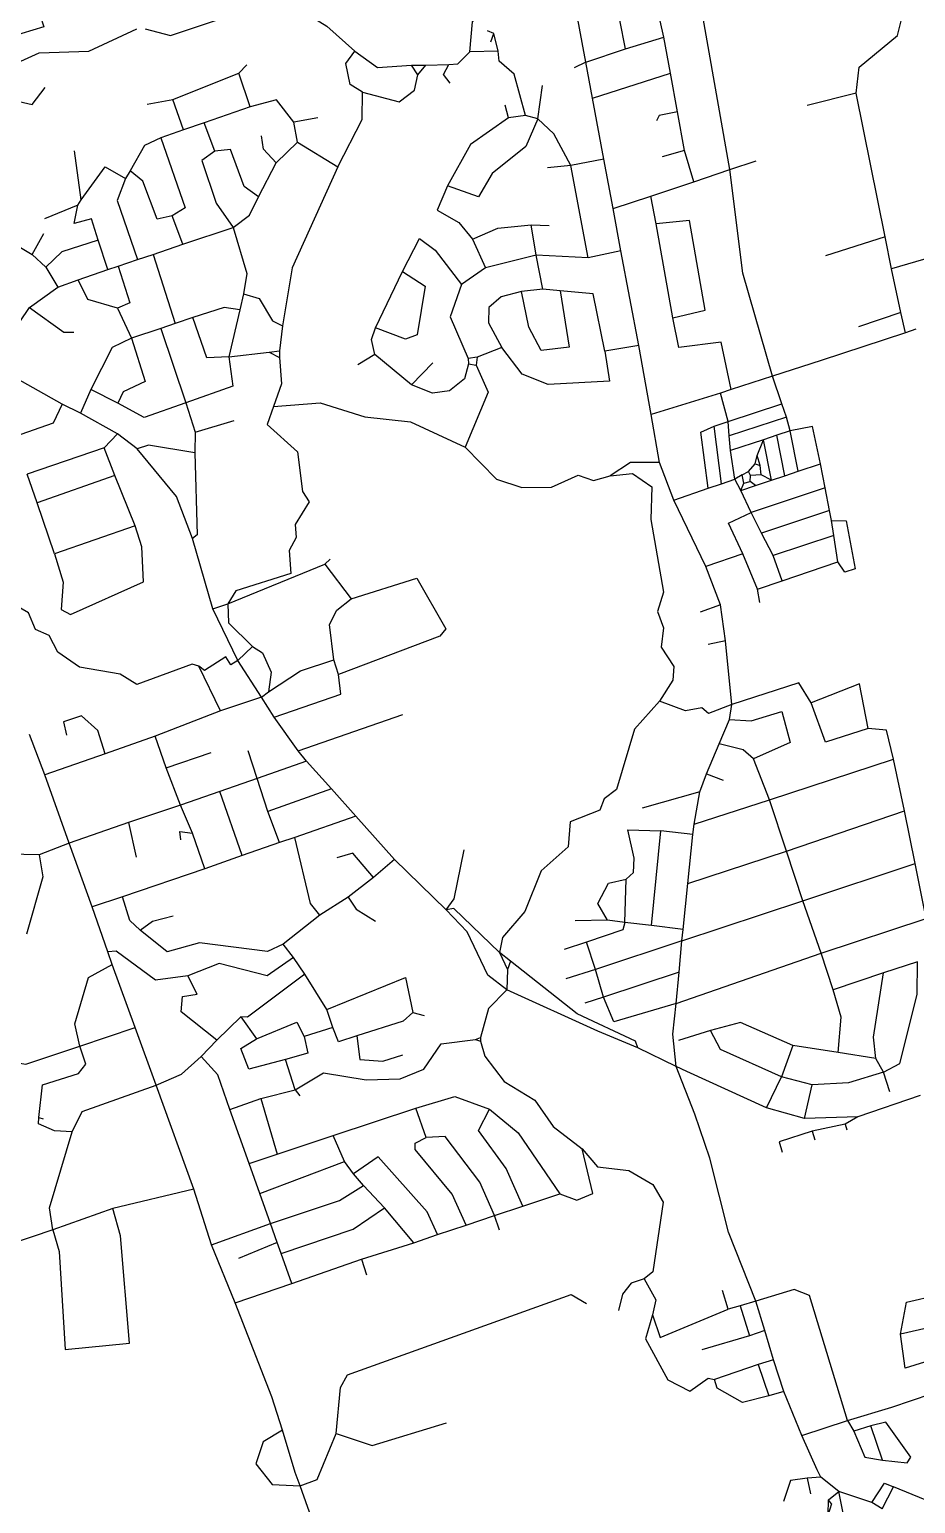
# Model space of a CAD drawing. Header units: metres. Extents: x 609554 to 651406, y 4826501 to 4857446.
# Drawn here: x 615965 to 618465, y 4840269 to 4844426 of the extents above; entities that cross this region are included whole.
import ezdxf

# ---------------------------------------------------------------- set-up
doc = ezdxf.new("R2010")
doc.units = ezdxf.units.M

msp = doc.modelspace()

# ---------------------------------------------------------------- linework, layer by layer
at = {"layer": 'ROADS'}
for points in [[(618297.8, 4844246), (618306.3, 4844319.7), (618414.7, 4844408.6), (618433.1, 4844483.7), (618366.9, 4844828.9), (618293.9, 4844924.3)], [(617940.8, 4844031.2), (617804.9, 4844805.3), (617787.5, 4844828.5), (617717.2, 4844821.1)], [(617207.6, 4844362.5), (617215.3, 4844447.4), (617254.1, 4844498.4), (617331.5, 4844527.1), (617364.3, 4844595.9), (617344.1, 4844647.5), (617387.3, 4844732.4), (617422.7, 4844763.2)], [(617647.2, 4844370.8), (617630.8, 4844452.1), (617639.8, 4844473.6), (617623.1, 4844489.5), (617611.1, 4844618.2), (617581.5, 4844710.9)], [(617754.5, 4844404.2), (617683.9, 4844724.1)], [(617534.8, 4844333.6), (617468.2, 4844693)], [(615984.7, 4844497.4), (616005.1, 4844433.2), (615912.1, 4844405.3)], [(616291.8, 4844427.7), (616362.5, 4844408.8), (616637.5, 4844500.3), (616733, 4844479), (616803.8, 4844434.9)], [(615710.4, 4844385.2), (615759.2, 4844402.1), (615802.1, 4844393.9), (615882.7, 4844342.1), (615940.6, 4844336.3), (615992.4, 4844359.5), (616132.1, 4844365.1), (616267.6, 4844427.7)], [(616803.8, 4844434.9), (616882.9, 4844364.5)], [(617274.9, 4844414.8), (617257.8, 4844422.4)], [(617266.7, 4844390.8), (617274.9, 4844414.8)], [(617287.2, 4844364.3), (617274.9, 4844414.8)], [(617534.8, 4844333.6), (617647.2, 4844370.8)], [(617647.2, 4844370.8), (617754.5, 4844404.2)], [(617773.4, 4844302.2), (617754.5, 4844404.2)], [(616904.8, 4844249.2), (616870.3, 4844270.3), (616857.6, 4844330), (616882.9, 4844364.5)], [(616882.9, 4844364.5), (616947.5, 4844318.9), (617042.6, 4844325.6)], [(617083.3, 4844325.2), (617148.7, 4844326.6)], [(617152.3, 4844274.7), (617133.4, 4844299.2), (617148.7, 4844326.6)], [(617148.7, 4844326.6), (617173.8, 4844329.3), (617207.6, 4844362.5)], [(617287.2, 4844364.3), (617207.6, 4844362.5)], [(617364.3, 4844183.1), (617333, 4844299.4), (617290, 4844336.1), (617287.2, 4844364.3)], [(617534.8, 4844333.6), (617502.4, 4844317.2)], [(617554.1, 4844231.9), (617534.8, 4844333.6)], [(616369.9, 4844228.3), (616556.2, 4844302.6)], [(616556.2, 4844302.6), (616578.7, 4844325.7)], [(616587.5, 4844207.2), (616556.2, 4844302.6)], [(616904.8, 4844249.2), (617008, 4844221.9), (617051.8, 4844254.7), (617060.5, 4844297.5)], [(617060.5, 4844297.5), (617042.6, 4844325.6)], [(617042.6, 4844325.6), (617083.3, 4844325.2)], [(617060.5, 4844297.5), (617083.3, 4844325.2)], [(617554.1, 4844231.9), (617773.4, 4844302.2)], [(617793.4, 4844193.9), (617773.4, 4844302.2)], [(615820.8, 4844248.8), (615972.3, 4844214), (616008.9, 4844261.8)], [(616835.2, 4844038.4), (616904, 4844171.7), (616904.8, 4844249.2)], [(617399.7, 4844174.1), (617412.4, 4844267.8)], [(618297.8, 4844246), (618159.5, 4844211.5)], [(618379.6, 4843841), (618297.8, 4844246)], [(616297.2, 4844215.1), (616369.9, 4844228.3)], [(616400.1, 4844143.1), (616369.9, 4844228.3)], [(616587.5, 4844207.2), (616457.5, 4844162.2)], [(616711, 4844164.7), (616662.1, 4844227.6), (616587.5, 4844207.2)], [(617316.9, 4844177.1), (617307.6, 4844212.4)], [(617585.9, 4844059.8), (617554.1, 4844231.9)], [(616457.5, 4844162.2), (616400.1, 4844143.1)], [(616488.5, 4844082.5), (616457.5, 4844162.2)], [(616779.1, 4844176.8), (616711, 4844164.7)], [(616721, 4844108.1), (616711, 4844164.7)], [(617316.9, 4844177.1), (617209.3, 4844101.4), (617144.2, 4843985)], [(617399.7, 4844174.1), (617365.5, 4844095.4), (617270.8, 4844019.9), (617231.6, 4843954.1), (617144.2, 4843985)], [(617364.3, 4844183.1), (617316.9, 4844177.1)], [(617399.7, 4844174.1), (617364.3, 4844183.1)], [(617492.7, 4844042.5), (617444.4, 4844131.9), (617399.7, 4844174.1)], [(617793.4, 4844193.9), (617742, 4844182.8), (617734.7, 4844167.9)], [(617813.4, 4844084.2), (617793.4, 4844193.9)], [(616335.3, 4844120.4), (616289.9, 4844098.3), (616248.7, 4844027.6)], [(616400.1, 4844143.1), (616335.3, 4844120.4)], [(616335.3, 4844120.4), (616404.6, 4843922.6), (616367.2, 4843900.6)], [(616661.4, 4844050), (616625.7, 4844088.1), (616620, 4844125.8)], [(616111.3, 4843945.7), (616092.4, 4844083.8)], [(616488.5, 4844082.5), (616451.2, 4844056.7), (616491.4, 4843935.8), (616540, 4843867.8)], [(616611.2, 4843954.1), (616570.8, 4843982.7), (616532, 4844087.3), (616488.5, 4844082.5)], [(616661.4, 4844050), (616721, 4844108.1)], [(616721, 4844108.1), (616835.2, 4844038.4)], [(617813.4, 4844084.2), (617749.9, 4844066.5)], [(617839.4, 4843996.5), (617813.4, 4844084.2)], [(616111.3, 4843945.7), (616178.8, 4844038.2), (616235.9, 4844005.4)], [(616611.2, 4843954.1), (616661.4, 4844050)], [(616835.2, 4844038.4), (616706, 4843753.8), (616679.2, 4843589.7)], [(617492.7, 4844042.5), (617426.3, 4844035.6)], [(617585.9, 4844059.8), (617492.7, 4844042.5)], [(617541.6, 4843782.3), (617492.7, 4844042.5)], [(617612.2, 4843920.6), (617585.9, 4844059.8)], [(617940.8, 4844031.2), (618015.9, 4844055.4)], [(616235.9, 4844005.4), (616212.8, 4843943.1), (616269.9, 4843777.3)], [(616248.7, 4844027.6), (616235.9, 4844005.4)], [(616367.2, 4843900.6), (616325, 4843890.8), (616284.9, 4843997.9), (616248.7, 4844027.6)], [(617718.2, 4843955.7), (617839.4, 4843996.5)], [(617839.4, 4843996.5), (617940.8, 4844031.2)], [(618062, 4843448.3), (617977.5, 4843738.4), (617940.8, 4844031.2)], [(616540, 4843867.8), (616585.9, 4843902.3), (616611.2, 4843954.1)], [(617144.2, 4843985), (617115, 4843916.2), (617176.2, 4843881.1), (617215.3, 4843834.9)], [(617612.2, 4843920.6), (617718.2, 4843955.7)], [(617733.1, 4843877.5), (617718.2, 4843955.7)], [(616101.6, 4843930.4), (616007.2, 4843891.9)], [(616159.3, 4843832), (616139.7, 4843891.5), (616090.9, 4843878.2), (616101.6, 4843930.4)], [(616101.6, 4843930.4), (616111.3, 4843945.7)], [(617634, 4843801.6), (617612.2, 4843920.6)], [(615831.1, 4843874.5), (615972.9, 4843791.6)], [(616397.3, 4843820.4), (616367.2, 4843900.6)], [(617215.3, 4843834.9), (617286.1, 4843865.5), (617380.8, 4843874.7)], [(617394.9, 4843789.7), (617380.8, 4843874.7)], [(617380.8, 4843874.7), (617431.2, 4843873.2)], [(617780, 4843612.6), (617871.6, 4843634.4), (617827.3, 4843886.7), (617733.1, 4843877.5)], [(617780, 4843612.6), (617733.1, 4843877.5)], [(615972.9, 4843791.6), (616005.1, 4843850)], [(616159.3, 4843832), (616056.1, 4843798.3), (616011.4, 4843755.8)], [(616186.5, 4843749.1), (616159.3, 4843832)], [(616397.3, 4843820.4), (616540, 4843867.8)], [(616540, 4843867.8), (616578.8, 4843737.7), (616569.1, 4843680.2)], [(617017.2, 4843743.6), (617066, 4843836.8), (617110.2, 4843803.8), (617184.4, 4843706.8)], [(617215.3, 4843834.9), (617252.1, 4843753.8)], [(618379.6, 4843841), (618211.5, 4843787.1)], [(618397, 4843750.8), (618379.6, 4843841)], [(615972.9, 4843791.6), (616011.4, 4843755.8)], [(616269.9, 4843777.3), (616313.9, 4843791.3)], [(616313.9, 4843791.3), (616397.3, 4843820.4)], [(616313.9, 4843791.3), (616376.3, 4843596.6)], [(617394.9, 4843789.7), (617252.1, 4843753.8)], [(617413.1, 4843693.7), (617394.9, 4843789.7)], [(617541.6, 4843782.3), (617394.9, 4843789.7)], [(617634, 4843801.6), (617541.6, 4843782.3)], [(617684, 4843534.9), (617634, 4843801.6)], [(618600.1, 4843615.6), (618555.2, 4843785.2), (618532.4, 4843790.6), (618397, 4843750.8)], [(616011.4, 4843755.8), (616045.3, 4843699.4)], [(616102.2, 4843720), (616186.5, 4843749.1)], [(616186.5, 4843749.1), (616215.5, 4843758.2)], [(616215.5, 4843758.2), (616248.4, 4843655.2), (616213.8, 4843640.3)], [(616215.5, 4843758.2), (616269.9, 4843777.3)], [(617252.1, 4843753.8), (617184.4, 4843706.8)], [(618423.7, 4843628.1), (618397, 4843750.8)], [(616045.3, 4843699.4), (616102.2, 4843720)], [(616213.8, 4843640.3), (616129.7, 4843664.8), (616102.2, 4843720)], [(616941.4, 4843584.8), (617017.2, 4843743.6)], [(617017.2, 4843743.6), (617081.7, 4843702.2), (617059, 4843564.6), (617026.2, 4843552.4), (616941.4, 4843584.8)], [(617184.4, 4843706.8), (617151.8, 4843615.7), (617203.1, 4843497.7)], [(615965, 4843642.2), (616045.3, 4843699.4)], [(616569.1, 4843680.2), (616558.8, 4843635.4)], [(616569.1, 4843680.2), (616613.6, 4843667.6), (616650.8, 4843604), (616679.2, 4843589.7)], [(617353.1, 4843686.7), (617296.3, 4843671.7), (617261.2, 4843641.9), (617260, 4843598.1), (617297.4, 4843529)], [(617413.1, 4843693.7), (617353.1, 4843686.7)], [(617462, 4843688.8), (617488, 4843530.2), (617409.2, 4843520.8), (617374.4, 4843586.4), (617353.1, 4843686.7)], [(617462, 4843688.8), (617413.1, 4843693.7)], [(617588.2, 4843518.7), (617556, 4843680), (617462, 4843688.8)], [(615857.3, 4843483), (615965, 4843642.2)], [(615965, 4843642.2), (616062, 4843572.5), (616090.3, 4843572.4)], [(616213.8, 4843640.3), (616253.1, 4843555.3)], [(616558.8, 4843635.4), (616514.5, 4843641.4), (616426.2, 4843613.2)], [(616558.8, 4843635.4), (616527.4, 4843503)], [(618423.7, 4843628.1), (618304, 4843587.4)], [(618436.6, 4843570.8), (618423.7, 4843628.1)], [(616335.4, 4843582.2), (616253.1, 4843555.3)], [(616376.3, 4843596.6), (616335.4, 4843582.2)], [(616335.4, 4843582.2), (616406, 4843372.5)], [(616426.2, 4843613.2), (616376.3, 4843596.6)], [(616527.4, 4843503), (616465.8, 4843499.4), (616426.2, 4843613.2)], [(616679.2, 4843589.7), (616670.9, 4843519.5)], [(616939.8, 4843509.6), (616929.8, 4843551.4), (616941.4, 4843584.8)], [(617945.1, 4843410.2), (617916.3, 4843544), (617797.3, 4843528.8), (617780, 4843612.6)], [(618466.3, 4843580.7), (618436.6, 4843570.8)], [(616253.1, 4843555.3), (616198.4, 4843529), (616138.4, 4843410.1)], [(616253.1, 4843555.3), (616291.1, 4843433.4), (616229.7, 4843403.7), (616214.7, 4843371.7)], [(618436.6, 4843570.8), (618198.5, 4843492.6)], [(616527.4, 4843503), (616538.7, 4843420.3), (616406, 4843372.5)], [(616527.4, 4843503), (616641.3, 4843515.8)], [(616641.3, 4843515.8), (616670.9, 4843519.5)], [(616641.3, 4843515.8), (616670.5, 4843501.1)], [(616670.5, 4843501.1), (616676.6, 4843426.2), (616653.6, 4843362.2)], [(616670.9, 4843519.5), (616670.5, 4843501.1)], [(616939.8, 4843509.6), (616891.1, 4843479.9)], [(617043, 4843423.8), (616939.8, 4843509.6)], [(617228.6, 4843502.2), (617203.1, 4843497.7)], [(617203.1, 4843497.7), (617204.1, 4843483)], [(617228.6, 4843502.2), (617225.5, 4843479.6)], [(617297.4, 4843529), (617228.6, 4843502.2)], [(617588.2, 4843518.7), (617601.9, 4843434), (617428.4, 4843424.8), (617355.6, 4843454), (617297.4, 4843529)], [(617684, 4843534.9), (617588.2, 4843518.7)], [(617719.6, 4843339.6), (617684, 4843534.9)], [(616057.5, 4843369.1), (615893.6, 4843461)], [(617043, 4843423.8), (617102.8, 4843486)], [(617204.1, 4843483), (617192.9, 4843440.3), (617149.9, 4843406.6), (617102.4, 4843400.3), (617043, 4843423.8)], [(617225.5, 4843479.6), (617259.1, 4843402.9), (617194.4, 4843247.7)], [(617204.1, 4843483), (617225.5, 4843479.6)], [(618198.5, 4843492.6), (618062, 4843448.3)], [(618062, 4843448.3), (617945.1, 4843410.2)], [(618088.2, 4843369.9), (618062, 4843448.3)], [(616138.4, 4843410.1), (616109.1, 4843344.2)], [(616214.7, 4843371.7), (616138.4, 4843410.1)], [(616406, 4843372.5), (616289, 4843331.9), (616214.7, 4843371.7)], [(616406, 4843372.5), (616432.3, 4843290)], [(616653.6, 4843362.2), (616785.3, 4843372.6), (616911, 4843333.9), (617039.9, 4843319.6), (617194.4, 4843247.7)], [(617915.1, 4843400), (617719.6, 4843339.6)], [(617945.1, 4843410.2), (617915.1, 4843400)], [(617936.3, 4843320), (617915.1, 4843400)], [(616057.5, 4843369.1), (616032, 4843315.9), (615921.8, 4843276.8)], [(616109.1, 4843344.2), (616057.5, 4843369.1)], [(616213, 4843285.6), (616109.1, 4843344.2)], [(616653.6, 4843362.2), (616636, 4843312.3), (616721.2, 4843234.5), (616735.1, 4843122.6), (616754.5, 4843093.6), (616714.6, 4843029.6), (616717.8, 4842993.1), (616698, 4842956.7), (616702.8, 4842891.5), (616547, 4842843.2), (616524.3, 4842806.3)], [(617742.5, 4843204.9), (617719.6, 4843339.6)], [(617936.3, 4843320), (618088.2, 4843369.9)], [(618100.6, 4843332.9), (617939.1, 4843279.5)], [(618100.6, 4843332.9), (618088.2, 4843369.9)], [(618111.2, 4843293.8), (618100.6, 4843332.9)], [(616432.3, 4843290), (616431.7, 4843231.8)], [(616432.3, 4843290), (616542.7, 4843323.6)], [(617880.5, 4843132.5), (617859.5, 4843290.1), (617897.3, 4843307)], [(617897.3, 4843307), (617936.3, 4843320)], [(617917.4, 4843145), (617897.3, 4843307)], [(617939.1, 4843279.5), (617936.3, 4843320)], [(618111.2, 4843293.8), (618073.4, 4843281.6)], [(618196.6, 4843201.3), (618174.4, 4843306.4), (618111.2, 4843293.8)], [(618133.6, 4843180.4), (618111.2, 4843293.8)], [(616175.7, 4843246), (615958.9, 4843172.2)], [(616213, 4843285.6), (616175.7, 4843246)], [(616206.2, 4843168.2), (616175.7, 4843246)], [(616268.9, 4843243), (616213, 4843285.6)], [(616431.7, 4843231.8), (616300.6, 4843253.9), (616268.9, 4843243)], [(617194.4, 4843247.7), (617282.5, 4843157.8), (617353.9, 4843134.3), (617438, 4843135), (617513.2, 4843168.8), (617556.9, 4843154.3), (617603.9, 4843167.3)], [(617942.6, 4843239), (617939.1, 4843279.5)], [(618035.7, 4843268.6), (617942.6, 4843239)], [(618018.3, 4843224.8), (618035.7, 4843268.6)], [(618073.4, 4843281.6), (618035.7, 4843268.6)], [(618058.5, 4843155.1), (618035.7, 4843268.6)], [(618095.9, 4843167.4), (618073.4, 4843281.6)], [(616425.5, 4842990.2), (616380.1, 4843108.6), (616268.9, 4843243)], [(616431.7, 4843231.8), (616438.1, 4843000.5), (616425.5, 4842990.2)], [(617742.5, 4843204.9), (617660.6, 4843204.7), (617603.9, 4843167.3)], [(617783, 4843098.9), (617742.5, 4843204.9)], [(617955.4, 4843157.3), (617942.6, 4843239)], [(618012.9, 4843200.5), (618018.3, 4843224.8)], [(618026.7, 4843195.8), (618018.3, 4843224.8)], [(615986.7, 4843090.6), (615958.9, 4843172.2)], [(616206.2, 4843168.2), (615986.7, 4843090.6)], [(616262.8, 4843026.3), (616206.2, 4843168.2)], [(617603.9, 4843167.3), (617666.6, 4843173.4), (617721.1, 4843136.4), (617718.3, 4843043.7), (617754.3, 4842838.6), (617737.4, 4842784.6), (617754.4, 4842738.4), (617747.2, 4842683.6), (617783.4, 4842629.5), (617780, 4842590.9), (617742.6, 4842531.9)], [(617975.9, 4843170), (617955.4, 4843157.3)], [(617975.9, 4843170), (617993.6, 4843179.5)], [(617980.7, 4843146.1), (617975.9, 4843170)], [(617993.6, 4843179.5), (618012.9, 4843200.5)], [(617999.6, 4843168), (617993.6, 4843179.5)], [(617999, 4843151), (617999.6, 4843168)], [(618029.9, 4843169.6), (617999.6, 4843168)], [(618012.9, 4843200.5), (618026.7, 4843195.8)], [(618029.9, 4843169.6), (618026.7, 4843195.8)], [(618058.5, 4843155.1), (618029.9, 4843169.6)], [(618058.5, 4843155.1), (618095.9, 4843167.4)], [(618095.9, 4843167.4), (618133.6, 4843180.4)], [(618133.6, 4843180.4), (618196.6, 4843201.3)], [(618210, 4843133.5), (618196.6, 4843201.3)], [(617783, 4843098.9), (617880.5, 4843132.5)], [(617880.5, 4843132.5), (617917.4, 4843145)], [(617917.4, 4843145), (617955.4, 4843157.3)], [(617972, 4843126.2), (617955.4, 4843157.3)], [(617972, 4843126.2), (617980.7, 4843146.1)], [(617972, 4843126.2), (618013.9, 4843139.7)], [(618001.5, 4843063.7), (617972, 4843126.2)], [(617980.7, 4843146.1), (617999, 4843151)], [(618013.9, 4843139.7), (617999, 4843151)], [(618210, 4843133.5), (618001.5, 4843063.7)], [(618013.9, 4843139.7), (618058.5, 4843155.1)], [(618222.8, 4843069.7), (618210, 4843133.5)], [(616035.6, 4842947), (615986.7, 4843090.6)], [(617873, 4842911.6), (617783, 4843098.9)], [(617977.7, 4842947.1), (617937.8, 4843034), (618001.5, 4843063.7)], [(618030.4, 4843005.1), (618001.5, 4843063.7)], [(618222.8, 4843069.7), (618030.4, 4843005.1)], [(618228.5, 4843041), (618222.8, 4843069.7)], [(618234.8, 4842998.9), (618228.5, 4843041)], [(618228.5, 4843041), (618269, 4843039.9), (618294.7, 4842905.3), (618266, 4842895.4), (618245.9, 4842924.8)], [(616262.8, 4843026.3), (616035.6, 4842947)], [(616035.6, 4842947), (616060.2, 4842866.9), (616054.4, 4842790.2), (616080.7, 4842776.5), (616286.9, 4842868), (616282.1, 4842966.5), (616262.8, 4843026.3)], [(618063.4, 4842942.3), (618030.4, 4843005.1)], [(618234.8, 4842998.9), (618063.4, 4842942.3)], [(618245.9, 4842924.8), (618234.8, 4842998.9)], [(616482.6, 4842792), (616425.5, 4842990.2)], [(616524.3, 4842806.3), (616798.1, 4842918)], [(616798.1, 4842918), (616813.9, 4842932.5)], [(616798.1, 4842918), (616872.4, 4842819.9)], [(617977.7, 4842947.1), (617873, 4842911.6)], [(618018.8, 4842847.3), (617977.7, 4842947.1)], [(618088.9, 4842871.1), (618063.4, 4842942.3)], [(618088.9, 4842871.1), (618245.9, 4842924.8)], [(616872.4, 4842819.9), (617058.4, 4842878.1), (617139.8, 4842735.6), (617122.6, 4842715.1), (616837.3, 4842607.1)], [(617914.7, 4842803.3), (617873, 4842911.6)], [(616443.2, 4842630.3), (616424.5, 4842635.6), (616267.9, 4842579.1), (616220.5, 4842608), (616106.3, 4842627.1), (616045.3, 4842669.6), (616020.4, 4842716.8), (615981.8, 4842733.4), (615962.3, 4842780.7), (615811.7, 4842867.2)], [(618018.8, 4842847.3), (618088.9, 4842871.1)], [(618026, 4842809.5), (618018.8, 4842847.3)], [(616482.6, 4842792), (616524.3, 4842806.3)], [(616553.4, 4842646.2), (616482.6, 4842792)], [(616524.3, 4842806.3), (616526.6, 4842752.3), (616594.3, 4842686.1)], [(616823.6, 4842648.2), (616811.3, 4842747.8), (616832.4, 4842788.5), (616872.4, 4842819.9)], [(617914.7, 4842803.3), (617857.1, 4842782.7)], [(617929.4, 4842702.2), (617914.7, 4842803.3)], [(616553.4, 4842646.2), (616594.3, 4842686.1)], [(616594.3, 4842686.1), (616622.9, 4842667.9), (616646.7, 4842613.5), (616639.8, 4842557.8)], [(617929.4, 4842702.2), (617880, 4842691.4)], [(617946.9, 4842522.1), (617929.4, 4842702.2)], [(616553.4, 4842646.2), (616533.1, 4842634.2), (616519.5, 4842656.3), (616458.5, 4842617.8), (616443.2, 4842630.3)], [(616503.6, 4842504.5), (616443.2, 4842630.3)], [(616619.3, 4842542.7), (616553.4, 4842646.2)], [(616639.8, 4842557.8), (616730, 4842617), (616823.6, 4842648.2)], [(616837.3, 4842607.1), (616823.6, 4842648.2)], [(616655.4, 4842486.3), (616844, 4842551.5), (616837.3, 4842607.1)], [(618170.8, 4842526.9), (618135.7, 4842583.2), (617946.9, 4842522.1)], [(616619.3, 4842542.7), (616503.6, 4842504.5)], [(616619.3, 4842542.7), (616639.8, 4842557.8)], [(616655.4, 4842486.3), (616619.3, 4842542.7)], [(618331.5, 4842454.5), (618307.2, 4842580.1), (618170.8, 4842526.9)], [(616503.6, 4842504.5), (616320, 4842432.8)], [(617742.6, 4842531.9), (617672.1, 4842452.7), (617621.3, 4842282.8), (617586.6, 4842256.7), (617574.6, 4842224.5), (617491.1, 4842191.1), (617484.9, 4842120.9), (617408.8, 4842053.1), (617362.7, 4841938.3), (617299.4, 4841865.3), (617291, 4841823.2)], [(617946.9, 4842522.1), (617881.3, 4842496.7), (617862.3, 4842513.3), (617816, 4842504.7), (617742.6, 4842531.9)], [(617940.3, 4842480.2), (617946.9, 4842522.1)], [(617940.3, 4842480.2), (618001.7, 4842476.2), (618087.7, 4842503), (618111.7, 4842415), (618008.2, 4842369.3)], [(618331.5, 4842454.5), (618210.8, 4842415.6), (618170.8, 4842526.9)], [(616178.2, 4842383.3), (616157.6, 4842449.2), (616111.5, 4842490.4), (616061.1, 4842473.4), (616069.3, 4842435.9)], [(616723, 4842391.8), (616655.4, 4842486.3)], [(616723, 4842391.8), (617018.6, 4842494)], [(617911, 4842411.4), (617940.3, 4842480.2)], [(616008, 4842324.3), (615965, 4842437.4)], [(616320, 4842432.8), (616178.2, 4842383.3)], [(616350.5, 4842343.9), (616320, 4842432.8)], [(618402.7, 4842368.1), (618383.2, 4842450), (618331.5, 4842454.5)], [(616178.2, 4842383.3), (616008, 4842324.3)], [(616350.5, 4842343.9), (616477.8, 4842387.2)], [(616607.8, 4842313.5), (616582.3, 4842392)], [(616746.9, 4842362.1), (616723, 4842391.8)], [(617875.3, 4842327.2), (617911, 4842411.4)], [(618008.2, 4842369.3), (617979.2, 4842394.5), (617911, 4842411.4)], [(616391.2, 4842238.6), (616350.5, 4842343.9)], [(616746.9, 4842362.1), (616607.8, 4842313.5)], [(616816.8, 4842284.2), (616746.9, 4842362.1)], [(618052.8, 4842253.7), (618008.2, 4842369.3)], [(618052.8, 4842253.7), (618402.7, 4842368.1)], [(618434, 4842222.1), (618402.7, 4842368.1)], [(616077.3, 4842130.8), (616008, 4842324.3)], [(616607.8, 4842313.5), (616502.1, 4842276.9)], [(616637.7, 4842220.5), (616607.8, 4842313.5)], [(617856.5, 4842276.4), (617875.3, 4842327.2)], [(617875.3, 4842327.2), (617922.1, 4842309.3)], [(616502.1, 4842276.9), (616391.2, 4842238.6)], [(616565.1, 4842096.2), (616502.1, 4842276.9)], [(616816.8, 4842284.2), (616637.7, 4842220.5)], [(616885.7, 4842207.1), (616816.8, 4842284.2)], [(617856.5, 4842276.4), (617693.8, 4842230.4)], [(617840.8, 4842185.1), (617856.5, 4842276.4)], [(617840.8, 4842185.1), (618052.8, 4842253.7)], [(618101.4, 4842108.7), (618052.8, 4842253.7)], [(616391.2, 4842238.6), (616244.4, 4842189.4)], [(616424.6, 4842159.8), (616391.2, 4842238.6)], [(616670.9, 4842132.7), (616637.7, 4842220.5)], [(616885.7, 4842207.1), (616714.2, 4842147.4)], [(616994.6, 4842085.3), (616885.7, 4842207.1)], [(618101.4, 4842108.7), (618434, 4842222.1)], [(618464, 4842074.3), (618434, 4842222.1)], [(616244.4, 4842189.4), (616077.3, 4842130.8)], [(616244.4, 4842189.4), (616266, 4842091.4)], [(617648.8, 4842029.7), (617668.9, 4842048.3), (617671.6, 4842089.3), (617653.1, 4842168.4), (617746.1, 4842165.6)], [(617720.4, 4841899), (617746.1, 4842165.6)], [(617837.1, 4842155.4), (617746.1, 4842165.6)], [(617837.1, 4842155.4), (617840.8, 4842185.1)], [(616077.3, 4842130.8), (615992.3, 4842098.8)], [(616142.1, 4841951.6), (616077.3, 4842130.8)], [(616392.2, 4842140.8), (616389.3, 4842164.4), (616424.6, 4842159.8)], [(616459.4, 4842059.1), (616424.6, 4842159.8)], [(616670.9, 4842132.7), (616565.1, 4842096.2)], [(616714.2, 4842147.4), (616670.9, 4842132.7)], [(616784.7, 4841928.5), (616757.9, 4841961.2), (616714.2, 4842147.4)], [(617822.8, 4842017.6), (617837.1, 4842155.4)], [(615992.3, 4842098.8), (615906.3, 4842099.8)], [(615992.3, 4842098.8), (616002.6, 4842036), (615956.6, 4841874.2)], [(616565.1, 4842096.2), (616459.4, 4842059.1)], [(616936, 4842034.6), (616877.8, 4842102.9), (616832.3, 4842090.1)], [(616994.6, 4842085.3), (616936, 4842034.6)], [(617141, 4841943.5), (616994.6, 4842085.3)], [(617141, 4841943.5), (617163.8, 4841973.8), (617191.6, 4842112.2)], [(617822.8, 4842017.6), (618101.4, 4842108.7)], [(618147.6, 4841968.7), (618101.4, 4842108.7)], [(616459.4, 4842059.1), (616227.1, 4841980.2)], [(618147.6, 4841968.7), (618464, 4842074.3)], [(618199, 4841820.7), (618494.8, 4841918.9), (618464, 4842074.3)], [(616936, 4842034.6), (616864.2, 4841978.7)], [(617595.7, 4841914.5), (617568.6, 4841961.2), (617598.4, 4842018.9), (617648.8, 4842029.7)], [(617645, 4841907.3), (617648.8, 4842029.7)], [(617809.2, 4841888), (617822.8, 4842017.6)], [(616227.1, 4841980.2), (616142.1, 4841951.6)], [(616277.4, 4841885.5), (616248, 4841913.4), (616227.1, 4841980.2)], [(616864.2, 4841978.7), (616784.7, 4841928.5)], [(616864.2, 4841978.7), (616886.4, 4841945.1), (616941.8, 4841911)], [(617806.1, 4841856.1), (618147.6, 4841968.7)], [(618199, 4841820.7), (618147.6, 4841968.7)], [(616186.4, 4841824.9), (616142.1, 4841951.6)], [(616277.4, 4841885.5), (616311.8, 4841911.6), (616370.5, 4841926.1)], [(616784.7, 4841928.5), (616680.8, 4841846)], [(617291, 4841823.2), (617162.6, 4841946.9), (617141, 4841943.5)], [(617311.7, 4841717.8), (617258.6, 4841759.4), (617200.4, 4841881.3), (617141, 4841943.5)], [(616680.8, 4841846), (616636.2, 4841825.5), (616444.6, 4841850), (616353.6, 4841824.4), (616277.4, 4841885.5)], [(617595.7, 4841914.5), (617504.5, 4841912)], [(617645, 4841907.3), (617638.8, 4841887.1), (617536.6, 4841852.4)], [(617645, 4841907.3), (617595.7, 4841914.5)], [(617720.4, 4841899), (617645, 4841907.3)], [(617809.2, 4841888), (617720.4, 4841899)], [(617806.1, 4841856.1), (617809.2, 4841888)], [(616709.9, 4841808.6), (616680.8, 4841846)], [(617536.6, 4841852.4), (617474.1, 4841831.2)], [(617562.1, 4841775.1), (617536.6, 4841852.4)], [(617806.1, 4841856.1), (617562.1, 4841775.1)], [(617797.9, 4841767.4), (617806.1, 4841856.1)], [(616411.6, 4841757), (616320.8, 4841744.9), (616209.3, 4841826.8), (616186.4, 4841824.9)], [(616198.2, 4841789), (616186.4, 4841824.9)], [(616709.9, 4841808.6), (616635.4, 4841757.1), (616500.2, 4841792.3), (616411.6, 4841757)], [(616742.4, 4841761.7), (616709.9, 4841808.6)], [(617291, 4841823.2), (617313.4, 4841774.7)], [(617322.4, 4841798.3), (617291, 4841823.2)], [(617322.4, 4841798.3), (617313.4, 4841774.7)], [(617681.9, 4841553.9), (617674.6, 4841572.6), (617510.3, 4841650.3), (617322.4, 4841798.3)], [(617789.9, 4841678.7), (618199, 4841820.7)], [(618232.6, 4841717.7), (618199, 4841820.7)], [(618374.4, 4841485.5), (618420.8, 4841509.7), (618470, 4841704.3), (618470.4, 4841796.9)], [(618470.4, 4841796.9), (618374.9, 4841765.3)], [(616107.5, 4841558.4), (616092.6, 4841621.6), (616131.3, 4841752.8), (616198.2, 4841789)], [(616263.6, 4841611.2), (616198.2, 4841789)], [(616493.8, 4841575.6), (616393.3, 4841655.6), (616396.5, 4841698.6), (616438.2, 4841705), (616411.6, 4841757)], [(616742.4, 4841761.7), (616580.2, 4841640.4), (616561.3, 4841641.6)], [(616803.9, 4841662.1), (616742.4, 4841761.7)], [(616803.9, 4841662.1), (617025.7, 4841752), (617046.9, 4841653.9)], [(617313.4, 4841774.7), (617311.7, 4841717.8)], [(617562.1, 4841775.1), (617478.2, 4841748.2)], [(617584.7, 4841697.2), (617562.1, 4841775.1)], [(617797.9, 4841767.4), (617584.7, 4841697.2)], [(617789.9, 4841678.7), (617797.9, 4841767.4)], [(618374.9, 4841765.3), (618232.6, 4841717.7)], [(618352.8, 4841524.4), (618347, 4841584.6), (618374.9, 4841765.3)], [(617311.7, 4841717.8), (617260.2, 4841665), (617237.5, 4841583.1)], [(617568.5, 4841601.4), (617311.7, 4841717.8)], [(618246.5, 4841540.8), (618254.9, 4841641), (618232.6, 4841717.7)], [(617584.7, 4841697.2), (617531.6, 4841680.4)], [(617789.9, 4841678.7), (617614.2, 4841627.7), (617584.7, 4841697.2)], [(617780.4, 4841592.2), (617789.9, 4841678.7)], [(616493.8, 4841575.6), (616561.3, 4841641.6)], [(616561.3, 4841641.6), (616605.4, 4841579.9)], [(616605.4, 4841579.9), (616719.3, 4841626), (616739.8, 4841586.3)], [(616821.4, 4841611.8), (616803.9, 4841662.1)], [(617046.9, 4841653.9), (617019.5, 4841629.4), (616888.7, 4841588)], [(617046.9, 4841653.9), (617078.5, 4841645.5)], [(618119.3, 4841560.8), (617971.4, 4841625.9), (617886.3, 4841603.1)], [(616107.5, 4841558.4), (616263.6, 4841611.2)], [(616322.3, 4841448.8), (616263.6, 4841611.2)], [(616739.8, 4841586.3), (616750.3, 4841539), (616687.6, 4841520.8)], [(616821.4, 4841611.8), (616739.8, 4841586.3)], [(616888.7, 4841588), (616837.3, 4841570.9), (616821.4, 4841611.8)], [(616888.7, 4841588), (616897.3, 4841521.6), (616962.2, 4841516.6), (617018.9, 4841534.4)], [(617223.2, 4841577.4), (617237.5, 4841583.1)], [(617237.5, 4841583.1), (617237.8, 4841572.5)], [(617681.9, 4841553.9), (617568.5, 4841601.4)], [(617789.5, 4841501.1), (617780.4, 4841592.2)], [(617886.3, 4841603.1), (617796.8, 4841575)], [(618086.9, 4841472), (617914.8, 4841549.8), (617886.3, 4841603.1)], [(615856, 4841523.8), (615954.4, 4841507.6), (616107.5, 4841558.4)], [(615991.9, 4841357.3), (616001.7, 4841449.3), (616103, 4841481.7), (616124.5, 4841508), (616107.5, 4841558.4)], [(616449.9, 4841529.5), (616493.8, 4841575.6)], [(616687.6, 4841520.8), (616584.1, 4841494), (616561.5, 4841552.6), (616605.4, 4841579.9)], [(616714.6, 4841436), (616794.3, 4841484), (616915.1, 4841463.4), (617010.7, 4841466.4), (617078, 4841494.2), (617126.8, 4841565.7), (617223.2, 4841577.4)], [(617223.2, 4841577.4), (617237.8, 4841572.5)], [(617237.8, 4841572.5), (617249.7, 4841530.4), (617304.1, 4841459.2), (617391.2, 4841406.2), (617442.4, 4841332.4), (617524.3, 4841269.7)], [(617789.5, 4841501.1), (617681.9, 4841553.9)], [(618119.3, 4841560.8), (618086.9, 4841472)], [(618246.5, 4841540.8), (618119.3, 4841560.8)], [(616322.3, 4841448.8), (616394.4, 4841480.1), (616449.9, 4841529.5)], [(616530.4, 4841380.6), (616496.3, 4841477.6), (616449.9, 4841529.5)], [(616714.6, 4841436), (616687.6, 4841520.8)], [(617819.4, 4841487.3), (617789.5, 4841501.1)], [(617842.5, 4841367.3), (617789.5, 4841501.1)], [(618352.8, 4841524.4), (618246.5, 4841540.8)], [(618374.4, 4841485.5), (618352.8, 4841524.4)], [(618045, 4841384.9), (617819.4, 4841487.3)], [(618045, 4841384.9), (618086.9, 4841472)], [(618173.2, 4841450), (618086.9, 4841472)], [(618374.4, 4841485.5), (618276.4, 4841455.3), (618173.2, 4841450)], [(618392.8, 4841429.8), (618374.4, 4841485.5)], [(616085.2, 4841317.2), (616114, 4841374.6), (616322.3, 4841448.8)], [(616428.5, 4841156), (616322.3, 4841448.8)], [(616617.8, 4841411.5), (616714.6, 4841436)], [(616714.6, 4841436), (616727.6, 4841418.6)], [(617055.4, 4841384), (617164.9, 4841416.5), (617263.3, 4841381.3)], [(618152.3, 4841355.2), (618173.2, 4841450)], [(618478.5, 4841419.5), (618302.4, 4841359.8)], [(616530.4, 4841380.6), (616617.8, 4841411.5)], [(616584.7, 4841227.8), (616530.4, 4841380.6)], [(616617.8, 4841411.5), (616663.9, 4841254)], [(616822.4, 4841306.8), (617055.4, 4841384)], [(617083.9, 4841301.5), (617055.4, 4841384)], [(617356.8, 4841107.2), (617310.4, 4841214.1), (617232.3, 4841320.7), (617263.3, 4841381.3)], [(617263.3, 4841381.3), (617343.9, 4841314.8), (617461.5, 4841142.5)], [(618152.3, 4841355.2), (618045, 4841384.9)], [(616085.2, 4841317.2), (616035.5, 4841320.2), (615990.5, 4841340.1), (615991.9, 4841357.3)], [(615991.9, 4841357.3), (616004.1, 4841354.3)], [(617884.5, 4841243), (617842.5, 4841367.3)], [(618302.4, 4841359.8), (618152.3, 4841355.2)], [(618266.2, 4841338.7), (618173.6, 4841319.1)], [(618302.4, 4841359.8), (618266.2, 4841338.7)], [(618266.2, 4841338.7), (618271, 4841322.4)], [(616030.7, 4841040.4), (616022, 4841103.1), (616085.2, 4841317.2)], [(616663.9, 4841254), (616822.4, 4841306.8)], [(616853.8, 4841233.6), (616822.4, 4841306.8)], [(617196.9, 4841054.1), (617157.3, 4841141.3), (617053.3, 4841267), (617053.1, 4841285.5), (617083.9, 4841301.5)], [(617277.5, 4841081.5), (617235.6, 4841175.3), (617138, 4841304.5), (617083.9, 4841301.5)], [(618173.6, 4841319.1), (618079.9, 4841288.9), (618089, 4841259.9)], [(618173.6, 4841319.1), (618180.6, 4841294.6)], [(616584.7, 4841227.8), (616663.9, 4841254)], [(617461.5, 4841142.5), (617509.2, 4841124.2), (617554.7, 4841143.7), (617524.3, 4841269.7)], [(617524.3, 4841269.7), (617567.5, 4841218.5), (617656, 4841208.1), (617724.3, 4841169.1), (617753.3, 4841118.9), (617724.1, 4840922), (617699.1, 4840902.4)], [(616614.7, 4841143.1), (616584.7, 4841227.8)], [(616614.7, 4841143.1), (616853.8, 4841233.6)], [(616879.2, 4841198.6), (616853.8, 4841233.6)], [(617116.1, 4841027.4), (617087.2, 4841091.6), (616949.2, 4841247.1), (616879.2, 4841198.6)], [(618014.3, 4840840.1), (617937.6, 4841034.3), (617884.5, 4841243)], [(616907.6, 4841166.3), (616879.2, 4841198.6)], [(616428.5, 4841156), (616200.5, 4841100.9)], [(616478.5, 4840998.9), (616428.5, 4841156)], [(616645.1, 4841058.3), (616614.7, 4841143.1)], [(616645.1, 4841058.3), (616839.5, 4841123.6), (616907.6, 4841166.3)], [(616966.5, 4841103), (616907.6, 4841166.3)], [(617356.8, 4841107.2), (617461.5, 4841142.5)], [(616030.7, 4841040.4), (616049.2, 4840980.2), (616066, 4840703.8), (616247.7, 4840720.8), (616221.9, 4841024), (616200.5, 4841100.9)], [(616200.5, 4841100.9), (616030.7, 4841040.4)], [(616674.9, 4840973.9), (616878, 4841042.8), (616966.5, 4841103)], [(617049.5, 4841004.6), (616966.5, 4841103)], [(617277.5, 4841081.5), (617356.8, 4841107.2)], [(616478.5, 4840998.9), (616645.1, 4841058.3)], [(616663.8, 4841005.5), (616645.1, 4841058.3)], [(617116.1, 4841027.4), (617196.9, 4841054.1)], [(617196.9, 4841054.1), (617277.5, 4841081.5)], [(617291.7, 4841039.9), (617277.5, 4841081.5)], [(616030.7, 4841040.4), (615671.8, 4840920)], [(616663.8, 4841005.5), (616555.1, 4840960.3)], [(616674.9, 4840973.9), (616663.8, 4841005.5)], [(616902.1, 4840957.7), (617049.5, 4841004.6)], [(617049.5, 4841004.6), (617116.1, 4841027.4)], [(616545.5, 4840835.3), (616478.5, 4840998.9)], [(616705.2, 4840889.7), (616674.9, 4840973.9)], [(616705.2, 4840889.7), (616902.1, 4840957.7)], [(616902.1, 4840957.7), (616916, 4840914.1)], [(616545.5, 4840835.3), (616705.2, 4840889.7)], [(617699.1, 4840902.4), (617663.2, 4840890.3), (617637.9, 4840859.9), (617627.1, 4840813.6)], [(617699.1, 4840902.4), (617732.5, 4840843.1), (617722.7, 4840801.6)], [(616648.9, 4840569.9), (616545.5, 4840835.3)], [(616830.2, 4840466.9), (616842.3, 4840596.6), (616862.1, 4840632), (617493.7, 4840858.4), (617536.7, 4840833.2)], [(617936.1, 4840817), (617920.5, 4840870.2)], [(618014.3, 4840840.1), (617970.4, 4840826.8)], [(618273.1, 4840502.9), (618166.1, 4840855.8), (618122.6, 4840872.2), (618014.3, 4840840.1)], [(618039.9, 4840756.7), (618014.3, 4840840.1)], [(618422.7, 4840746.9), (618439.6, 4840837.3), (618529.1, 4840857.7)], [(617722.7, 4840801.6), (617703.2, 4840733.6), (617765.9, 4840617.9), (617828.4, 4840586.1), (617880.3, 4840622.5), (617898.2, 4840618.6)], [(617722.7, 4840801.6), (617744.8, 4840737.3), (617936.1, 4840817)], [(617970.4, 4840826.8), (617936.1, 4840817)], [(617970.4, 4840826.8), (617996.3, 4840742.3)], [(618039.9, 4840756.7), (617996.3, 4840742.3)], [(618064.4, 4840673.9), (618039.9, 4840756.7)], [(618550.6, 4840775.8), (618422.7, 4840746.9)], [(617996.3, 4840742.3), (617862.6, 4840702.6)], [(618572.3, 4840693.3), (618435.9, 4840650.5), (618422.7, 4840746.9)], [(618064.4, 4840673.9), (618021.3, 4840661.2)], [(618093.9, 4840584.7), (618064.4, 4840673.9)], [(618021.3, 4840661.2), (617898.2, 4840618.6)], [(618021.3, 4840661.2), (618051.5, 4840572.5)], [(618051.5, 4840572.5), (617977.3, 4840553.8), (617905.1, 4840594.6), (617898.2, 4840618.6)], [(618398.5, 4840541.1), (618620.2, 4840615.6)], [(616678.7, 4840476.2), (616648.9, 4840569.9)], [(618093.9, 4840584.7), (618051.5, 4840572.5)], [(618144.5, 4840461.3), (618093.9, 4840584.7)], [(618144.5, 4840461.3), (618273.1, 4840502.9)], [(618273.1, 4840502.9), (618398.5, 4840541.1)], [(618273.1, 4840502.9), (618291.4, 4840472.7)], [(616678.7, 4840476.2), (616624.5, 4840443)], [(616715.1, 4840356.7), (616678.7, 4840476.2)], [(616729.2, 4840318.8), (616776.8, 4840337), (616830.2, 4840466.9)], [(616830.2, 4840466.9), (616932.4, 4840432.9), (617142, 4840496.2)], [(618187.2, 4840363.8), (618144.5, 4840461.3)], [(618338.6, 4840487.7), (618291.4, 4840472.7)], [(618291.4, 4840472.7), (618322.1, 4840399.4), (618372.1, 4840391.1)], [(618372.1, 4840391.1), (618441.1, 4840383.9), (618451.8, 4840399.4), (618381.8, 4840498.9), (618338.6, 4840487.7)], [(618372.1, 4840391.1), (618338.6, 4840487.7)], [(616624.5, 4840443), (616604.2, 4840381)], [(616604.2, 4840381), (616650.2, 4840322.9), (616729.2, 4840318.8)], [(616729.2, 4840318.8), (616715.1, 4840356.7)], [(618159.5, 4840341), (618112.4, 4840334.2), (618093, 4840274.9)], [(618197.7, 4840343.2), (618159.5, 4840341)], [(618159.5, 4840341), (618168.8, 4840296.5)], [(618197.7, 4840343.2), (618187.2, 4840363.8)], [(618248.3, 4840303.3), (618197.7, 4840343.2)], [(616734.8, 4840302.9), (616729.2, 4840318.8)], [(616791.8, 4840141.7), (616734.8, 4840302.9)], [(618220, 4840279.5), (618248.3, 4840303.3)], [(618341.7, 4840272.1), (618248.3, 4840303.3)], [(618273.1, 4840182.1), (618248.3, 4840303.3)], [(618341.7, 4840272.1), (618377.4, 4840326.2), (618403.3, 4840316.5)], [(618371, 4840254), (618403.3, 4840316.5)], [(618601.9, 4840234.2), (618403.3, 4840316.5)], [(618228.4, 4840268.4), (618218.4, 4840237.9), (618220, 4840279.5)], [(618228.4, 4840268.4), (618220, 4840279.5)], [(618371, 4840254), (618341.7, 4840272.1)]]:
    msp.add_lwpolyline(points, dxfattribs=at)

doc.saveas('drawing.dxf')
